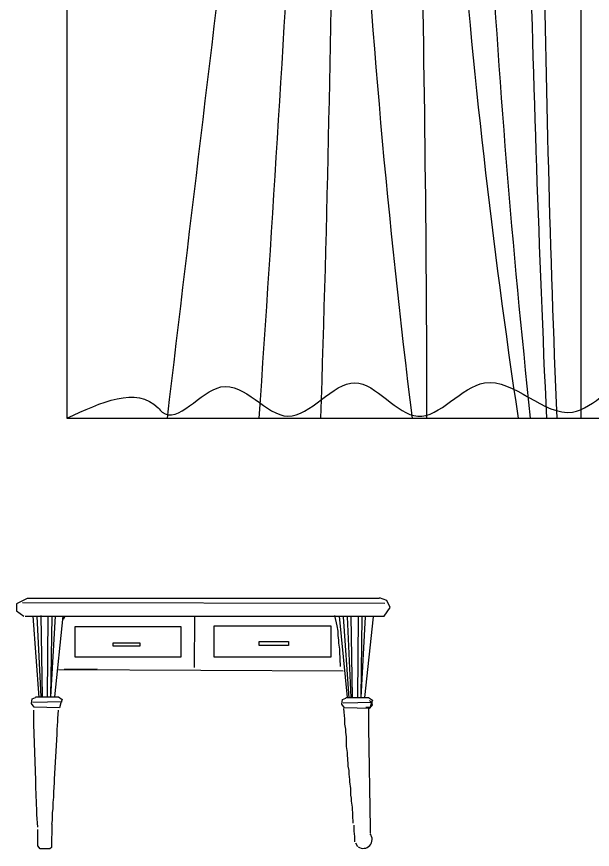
# Model space of a CAD drawing. Extents: x -42728 to 99010, y -18674 to 47645.
# Drawn here: x 68806 to 69867, y 33790 to 35324 of the extents above; entities that cross this region are included whole.
import ezdxf

# ---------------------------------------------------------------- set-up
doc = ezdxf.new("R2010")
doc.units = 0
doc.header["$LTSCALE"] = 100
doc.header["$MEASUREMENT"] = 0
doc.layers.get('0').update_dxf_attribs({"linetype": 'CONTINUOUS'})
for name, color, linetype in [('00-ELE', 2, 'CONTINUOUS'), ('2D', 7, 'CONTINUOUS'), ('窗', 5, 'CONTINUOUS')]:
    doc.layers.add(name, color=color, linetype=linetype)

# ---------------------------------------------------------------- blocks, each defined once
blk = doc.blocks.new('A$C4197580F')
at = {"layer": '窗'}
for p, q in [((78.3, 2214.2), (78.3, 0)), ((78.3, 0), (2078.3, 0))]:
    blk.add_line(p, q, dxfattribs=at)
at = {"layer": '窗', "color": 9}
blk.add_line((1025.4, 1828.4), (1025.4, 0), dxfattribs=at)
for centre, radius, start, end in [((270301.1, -31921.6), 271918.2, 172.791253, 173.258272), ((-76083.3, 5264.7), 76696.9, 356.063932, 357.70991), ((-44466.4, 1498.1), 45037.7, 358.09381, 0.89298), ((16067.7, 1909.5), 15471.5, 178.981, 187.08967), ((-47652.5, -80.9), 48394.5, 0.09578, 2.46673), ((14229.6, 1994.8), 13468.3, 180.23815, 188.51754), ((18962, 1932.2), 18132.9, 180.12693, 186.11698), ((44957.1, 1971.9), 44039.3, 180.15594, 182.56626), ((33725, 1331), 32771, 179.10955, 182.32765)]:
    blk.add_arc(centre, radius, start, end, dxfattribs=at)
blk.add_open_spline([(78.3, 0), (142.3, 29.9), (210.3, 61.7), (278.6, -17.7), (371.6, 120.8), (486.2, -58.8), (607.6, 126), (726.9, -54.5), (855.2, 130.5), (1002, -50.7), (1127, 127.1), (1261.3, -39.6), (1390.7, 123.7), (1516, -24), (1637.5, 145.6), (1766.6, -12.2), (1848.9, 73.7), (1888.7, 97.7)], degree=3, knots=[0, 0, 0, 0, 169.291272, 180.193349, 297.664623, 432.354539, 570.309681, 701.408893, 839.364035, 1010.096946, 1141.195985, 1282.988256, 1439.159239, 1549.580703, 1701.494917, 1836.184833, 1972.061389, 1972.061389, 1972.061389, 1972.061389], dxfattribs=at)
blk = doc.blocks.new('A$C266973EE')
at = {"layer": '00-ELE', "xscale": 0.5, "yscale": 0.5, "zscale": 0.5}
blk.add_blockref('A$C4197580F', (0, 0), dxfattribs=at)
blk = doc.blocks.new('A$C66FF2B5A')
at = {"layer": '2D', "color": 7}
for p, q in [((9.847, 6.847), (9.775, 7.169)), ((1.444, 7.05), (1.489, 7.142)), ((5.462, 5.566), (5.471, 7.131)), ((9.872, 6.686), (9.847, 6.847)), ((9.873, 6.548), (9.872, 6.686)), ((9.897, 6.41), (9.873, 6.548)), ((9.898, 6.318), (9.897, 6.41)), ((9.922, 6.134), (9.898, 6.318)), ((9.923, 6.065), (9.922, 6.134)), ((9.95, 5.605), (9.923, 6.065)), ((2.47, 5.517), (1.457, 5.508)), ((10.859, 4.347), (10.721, 4.346)), ((10.904, 4.485), (10.834, 4.554)), ((10.859, 4.347), (10.927, 4.417)), ((10.927, 4.417), (10.904, 4.485)), ((0.525, 4.188), (0.524, 4.257)), ((0.528, 3.819), (0.525, 4.188)), ((1.263, 4.01), (1.284, 4.263)), ((10.054, 4.202), (10.053, 4.317)), ((10.079, 3.995), (10.054, 4.202)), ((10.816, 3.978), (10.813, 4.3)), ((1.243, 3.664), (1.264, 3.918)), ((1.264, 3.918), (1.263, 4.01)), ((10.081, 3.834), (10.079, 3.995)), ((10.818, 3.725), (10.816, 3.978)), ((0.589, 2.117), (0.528, 3.819)), ((1.244, 3.526), (1.243, 3.664)), ((10.105, 3.673), (10.081, 3.834)), ((10.106, 3.581), (10.105, 3.673)), ((10.13, 3.443), (10.106, 3.581)), ((10.868, 0.641), (10.818, 3.725)), ((1.164, 2.145), (1.244, 3.526)), ((10.133, 3.144), (10.13, 3.443)), ((10.157, 2.96), (10.133, 3.144)), ((10.158, 2.891), (10.157, 2.96)), ((10.183, 2.615), (10.158, 2.891)), ((10.184, 2.546), (10.183, 2.615)), ((10.208, 2.408), (10.184, 2.546)), ((10.209, 2.293), (10.208, 2.408)), ((0.591, 1.909), (0.589, 2.117)), ((1.165, 2.029), (1.164, 2.145)), ((10.234, 2.132), (10.209, 2.293)), ((10.234, 2.063), (10.234, 2.132)), ((10.259, 1.856), (10.234, 2.063)), ((0.62, 1.173), (0.591, 1.909)), ((1.145, 1.753), (1.165, 2.029)), ((10.261, 1.648), (10.259, 1.856)), ((1.124, 1.431), (1.146, 1.592)), ((1.146, 1.592), (1.145, 1.753)), ((10.285, 1.557), (10.261, 1.648)), ((10.285, 1.465), (10.285, 1.557)), ((1.126, 1.247), (1.124, 1.431)), ((10.31, 1.281), (10.285, 1.465)), ((10.337, 0.797), (10.31, 1.281)), ((0.621, 1.058), (0.62, 1.173)), ((0.648, 0.667), (0.621, 1.058)), ((1.104, 1.108), (1.126, 1.247)), ((1.106, 0.878), (1.104, 1.108)), ((1.084, 0.763), (1.106, 0.878)), ((0.653, 0.091), (0.648, 0.598)), ((1.084, 0.763), (1.067, 0.049)), ((10.362, 0.637), (10.361, 0.729)), ((10.363, 0.544), (10.362, 0.637)), ((10.387, 0.384), (10.363, 0.544)), ((10.869, 0.549), (10.868, 0.641)), ((10.87, 0.48), (10.869, 0.549)), ((10.388, 0.222), (10.387, 0.384)), ((0.723, 0), (0.653, 0.091)), ((1.022, 0.003), (0.723, 0)), ((1.067, 0.049), (1.022, 0.003)), ((10.482, 0.062), (10.412, 0.177))]:
    blk.add_line(p, q, dxfattribs=at)
at = {"layer": '2D'}
for points in [[(11.147, 7.689), (0.32, 7.689), (0, 7.529), (0, 7.31), (0.22, 7.15)], [(0.26, 7.15), (11.287, 7.15), (11.467, 7.41), (11.367, 7.629), (11.147, 7.709)], [(0.18, 7.569), (11.307, 7.549)], [(0.74, 7.17), (0.78, 4.67)], [(0.5, 7.15), (0.68, 4.65)], [(0.62, 7.15), (0.74, 4.67)], [(0.961, 7.15), (0.941, 4.67)], [(1.181, 7.15), (1.041, 4.67)], [(1.081, 7.15), (1.041, 4.67)], [(1.421, 7.15), (1.161, 4.67)], [(9.906, 7.15), (10.146, 4.65)], [(10.026, 7.13), (10.206, 4.63)], [(10.146, 7.13), (10.266, 4.65)], [(10.266, 7.15), (10.306, 4.65)], [(10.486, 7.13), (10.466, 4.65)], [(10.606, 7.13), (10.566, 4.65)], [(10.707, 7.13), (10.566, 4.65)], [(10.947, 7.13), (10.686, 4.65)], [(1.801, 5.89), (1.801, 6.83), (5.043, 6.83), (5.043, 5.89), (1.801, 5.89)], [(6.064, 5.89), (6.064, 6.85), (9.646, 6.85), (9.646, 5.89), (6.064, 5.89)], [(2.962, 6.23), (2.962, 6.33), (3.782, 6.33), (3.782, 6.23), (2.962, 6.23)], [(7.445, 6.25), (7.445, 6.37), (8.345, 6.37), (8.345, 6.25), (7.445, 6.25)], [(1.281, 5.51), (10.026, 5.47)], [(0.58, 4.67), (1.281, 4.67), (1.401, 4.59), (1.361, 4.49), (1.321, 4.33), (0.54, 4.35), (0.46, 4.47), (0.48, 4.61), (0.58, 4.65)], [(10.106, 4.65), (10.807, 4.65), (10.927, 4.57), (10.887, 4.47), (10.847, 4.31), (10.066, 4.33), (9.986, 4.45), (10.006, 4.59), (10.106, 4.63)], [(0.5, 4.51), (1.401, 4.53)], [(10.026, 4.49), (10.927, 4.51)]]:
    blk.add_lwpolyline(points, dxfattribs=at)
at = {"layer": '2D', "color": 7}
blk.add_arc((10.641, 0.294), 0.276, 235.508, 39.1598, dxfattribs=at)

msp = doc.modelspace()

# ---------------------------------------------------------------- block references
at = {"xscale": 2, "yscale": 2, "zscale": 2}
msp.add_blockref('A$C266973EE', (68820.17669, 34584.22731), dxfattribs=at)
at = {"layer": '00-ELE', "xscale": 60, "yscale": 60, "zscale": 60}
msp.add_blockref('A$C66FF2B5A', (68806.00388, 33790.99979), dxfattribs=at)

doc.saveas('drawing.dxf')
